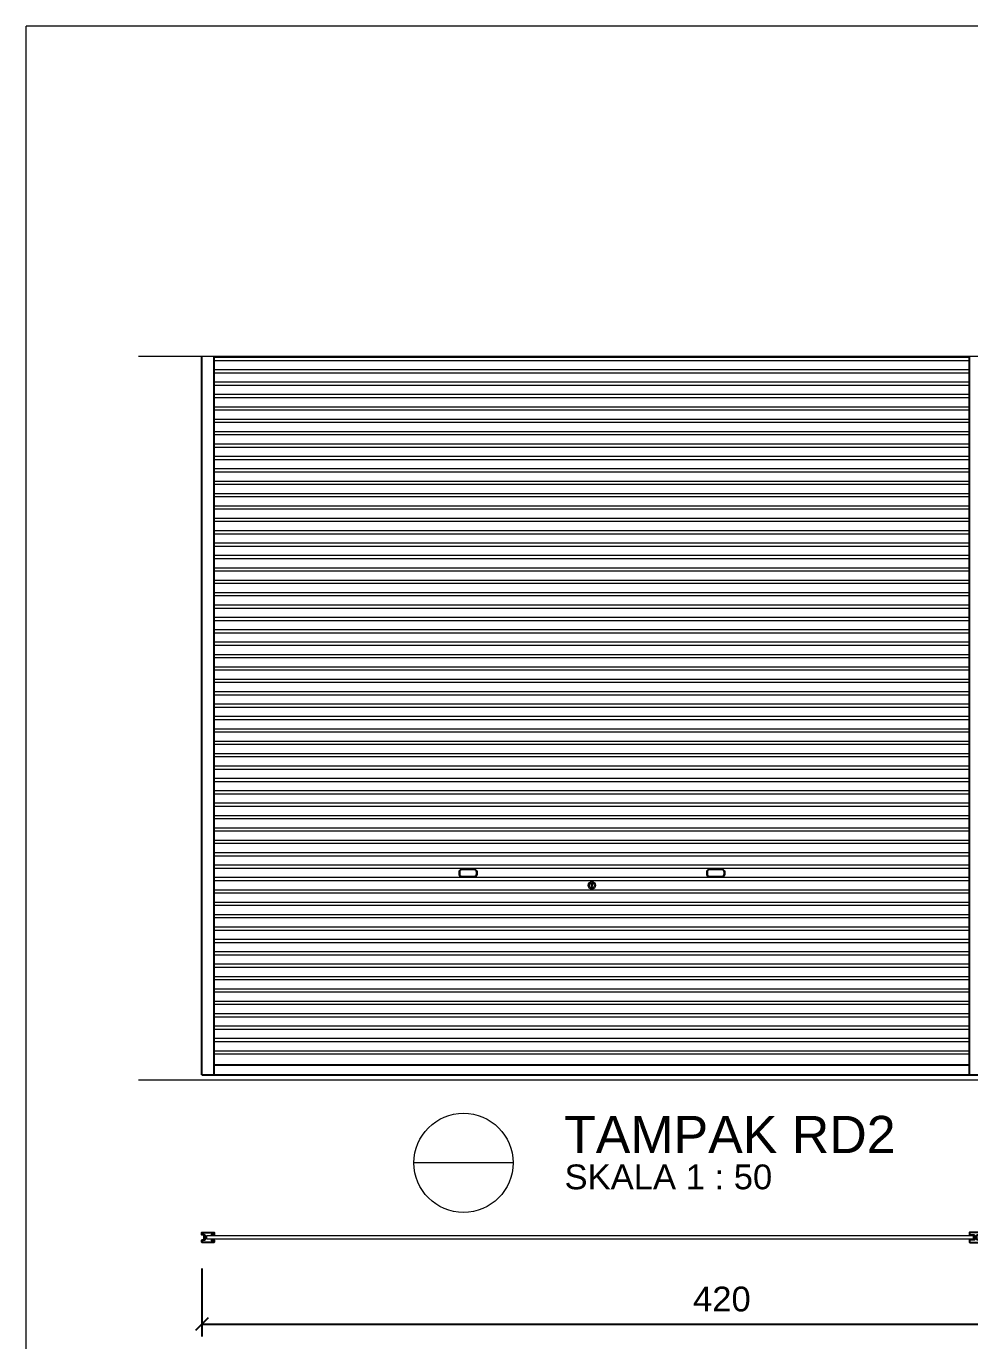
# Model space of a CAD drawing. Header units: millimetres. Extents: x -108 to 351, y -17 to 192.
# Drawn here: x 310.35 to 317.97, y 37.87 to 48.49 of the extents above; entities that cross this region are included whole.
import ezdxf
from ezdxf.enums import TextEntityAlignment as Align

# ---------------------------------------------------------------- set-up
doc = ezdxf.new("R2010")
doc.units = ezdxf.units.MM
doc.layers.get('defpoints').update_dxf_attribs({"color": 1})
for name, color, linetype, lineweight in [('ars', 11, 'Continuous', 0), ('lan', 7, 'Continuous', 15), ('NOT', 7, 'Continuous', 20), ('tem', 5, 'Continuous', 20), ('u', 6, 'Continuous', 20)]:
    doc.layers.add(name, color=color, linetype=linetype, lineweight=lineweight)
doc.layers.add('Kusen', color=30, linetype='Continuous')
doc.styles.get("Standard").update_dxf_attribs({"font": 'arial.ttf'})
doc.dimstyles.new('SK-50', dxfattribs={"dimscale": 0, "dimtxt": 0.2, "dimasz": 0.1, "dimexe": 0.1, "dimexo": 0, "dimgap": 0.1, "dimtad": 1, "dimdec": 0, "dimlfac": 50, "dimzin": 0, "dimdsep": 46, "dimtxsty": 'Standard', "dimblk": 'OBLIQUE', "dimcen": 0.09, "dimclrd": 256, "dimclre": 256, "dimclrt": 256, "dimadec": 0, "dimazin": 0, "dimtfac": 1, "dimtdec": 0, "dimtofl": 0, "dimtmove": 0, "dimatfit": 3, "dimldrblk": 'OBLIQUE', "dimfxl": 0, "dimtolj": 1, "dimtzin": 0, "dimarcsym": 0})

# ---------------------------------------------------------------- blocks, each defined once
blk = doc.blocks.new('_Oblique')
at = {"color": 0, "linetype": 'ByBlock', "lineweight": -2}
blk.add_line((-0.5, -0.5), (0.5, 0.5), dxfattribs=at)
blk = doc.blocks.new('*D339')
at = {"layer": 'defpoints', "color": 0, "transparency": 16777216}
for p in [(311.772, 38.455), (320.172, 38.455), (320.172, 38.005)]:
    blk.add_point(p, dxfattribs=at)
at = {"layer": 'u', "lineweight": -2, "transparency": 16777216}
for p, q in [((311.772, 38.455), (311.772, 37.905)), ((320.172, 38.455), (320.172, 37.905)), ((311.772, 38.005), (320.172, 38.005))]:
    blk.add_line(p, q, dxfattribs=at)
at = {"layer": 'u', "lineweight": -2, "transparency": 16777216, "xscale": 0.1, "yscale": 0.1, "zscale": 0.1, "rotation": 180}
blk.add_blockref('_Oblique', (311.772, 38.005), dxfattribs=at)
at = {"layer": 'u', "lineweight": -2, "transparency": 16777216, "xscale": 0.1, "yscale": 0.1, "zscale": 0.1}
blk.add_blockref('_Oblique', (320.172, 38.005), dxfattribs=at)
at = {"layer": 'u', "transparency": 16777216, "insert": (315.972, 38.207), "char_height": 0.2, "attachment_point": 5}
blk.add_mtext('\\A1;420', dxfattribs=at)
blk = doc.blocks.new('Ndtpd')
blk.add_line((0.747, 0), (-0.747, 0))
blk.add_circle((0, 0), 0.747)
at = {"flags": 4}
for tag, height, p in [('NO', 0.5, (0, 0.148)), ('NOLBR', 0.3, (0, -0.398))]:
    blk.add_attdef(tag, text='', height=height, dxfattribs=at).set_placement(p, align=Align.CENTER)
for tag, p, height in [('NDTPD', (1.516, 0.148), 0.5), ('SKALA', (1.523, -0.398), 0.3)]:
    blk.add_attdef(tag, p, '', height=height, dxfattribs=at)

msp = doc.modelspace()

# ---------------------------------------------------------------- linework, layer by layer
at = {"layer": 'ars'}
for p, q in [((317.97201, 45.81074), (311.87201, 45.81074)), ((317.97201, 45.78508), (311.87201, 45.78508)), ((317.97201, 45.71074), (311.87201, 45.71074)), ((317.97201, 45.68508), (311.87201, 45.68508)), ((317.97201, 45.61074), (311.87201, 45.61074)), ((317.97201, 45.58508), (311.87201, 45.58508)), ((317.97201, 45.51074), (311.87201, 45.51074)), ((317.97201, 45.48508), (311.87201, 45.48508)), ((317.97201, 45.41074), (311.87201, 45.41074)), ((317.97201, 45.38508), (311.87201, 45.38508)), ((317.97201, 45.31074), (311.87201, 45.31074)), ((317.97201, 45.28508), (311.87201, 45.28508)), ((317.97201, 45.21074), (311.87201, 45.21074)), ((317.97201, 45.18508), (311.87201, 45.18508)), ((317.97201, 45.11074), (311.87201, 45.11074)), ((317.97201, 45.08508), (311.87201, 45.08508)), ((317.97201, 45.01074), (311.87201, 45.01074)), ((317.97201, 44.98508), (311.87201, 44.98508)), ((317.97201, 44.91074), (311.87201, 44.91074)), ((317.97201, 44.88508), (311.87201, 44.88508)), ((317.97201, 44.81074), (311.87201, 44.81074)), ((317.97201, 44.78508), (311.87201, 44.78508)), ((317.97201, 44.71074), (311.87201, 44.71074)), ((317.97201, 44.68508), (311.87201, 44.68508)), ((317.97201, 44.61074), (311.87201, 44.61074)), ((317.97201, 44.58508), (311.87201, 44.58508)), ((317.97201, 44.51074), (311.87201, 44.51074)), ((317.97201, 44.48508), (311.87201, 44.48508)), ((317.97201, 44.41074), (311.87201, 44.41074)), ((317.97201, 44.38508), (311.87201, 44.38508)), ((317.97201, 44.31074), (311.87201, 44.31074)), ((317.97201, 44.28508), (311.87201, 44.28508)), ((317.97201, 44.21074), (311.87201, 44.21074)), ((317.97201, 44.18508), (311.87201, 44.18508)), ((317.97201, 44.11074), (311.87201, 44.11074)), ((317.97201, 44.08508), (311.87201, 44.08508)), ((317.97201, 44.01074), (311.87201, 44.01074)), ((317.97201, 43.98508), (311.87201, 43.98508)), ((317.97201, 43.91074), (311.87201, 43.91074)), ((317.97201, 43.88508), (311.87201, 43.88508)), ((317.97201, 43.81074), (311.87201, 43.81074)), ((317.97201, 43.78508), (311.87201, 43.78508)), ((317.97201, 43.71074), (311.87201, 43.71074)), ((317.97201, 43.68508), (311.87201, 43.68508)), ((317.97201, 43.61074), (311.87201, 43.61074)), ((317.97201, 43.58508), (311.87201, 43.58508)), ((317.97201, 43.51074), (311.87201, 43.51074)), ((317.97201, 43.48508), (311.87201, 43.48508)), ((317.97201, 43.41074), (311.87201, 43.41074)), ((317.97201, 43.38508), (311.87201, 43.38508)), ((317.97201, 43.31074), (311.87201, 43.31074)), ((317.97201, 43.28508), (311.87201, 43.28508)), ((317.97201, 43.21074), (311.87201, 43.21074)), ((317.97201, 43.18508), (311.87201, 43.18508)), ((317.97201, 43.11074), (311.87201, 43.11074)), ((317.97201, 43.08508), (311.87201, 43.08508)), ((317.97201, 43.01074), (311.87201, 43.01074)), ((317.97201, 42.98508), (311.87201, 42.98508)), ((317.97201, 42.91074), (311.87201, 42.91074)), ((317.97201, 42.88508), (311.87201, 42.88508)), ((317.97201, 42.81074), (311.87201, 42.81074)), ((317.97201, 42.78508), (311.87201, 42.78508)), ((317.97201, 42.71074), (311.87201, 42.71074)), ((317.97201, 42.68508), (311.87201, 42.68508)), ((317.97201, 42.61074), (311.87201, 42.61074)), ((317.97201, 42.58508), (311.87201, 42.58508)), ((317.97201, 42.51074), (311.87201, 42.51074)), ((317.97201, 42.48508), (311.87201, 42.48508)), ((317.97201, 42.41074), (311.87201, 42.41074)), ((317.97201, 42.38508), (311.87201, 42.38508)), ((317.97201, 42.31074), (311.87201, 42.31074)), ((317.97201, 42.28508), (311.87201, 42.28508)), ((317.97201, 42.21074), (311.87201, 42.21074)), ((317.97201, 42.18508), (311.87201, 42.18508)), ((317.97201, 42.11074), (311.87201, 42.11074)), ((317.97201, 42.08508), (311.87201, 42.08508)), ((317.97201, 42.01074), (311.87201, 42.01074)), ((317.97201, 41.98508), (311.87201, 41.98508)), ((317.97201, 41.91074), (311.87201, 41.91074)), ((317.97201, 41.88508), (311.87201, 41.88508)), ((317.97201, 41.81074), (311.87201, 41.81074)), ((317.97201, 41.78508), (311.87201, 41.78508)), ((317.97201, 41.71074), (311.87201, 41.71074)), ((317.97201, 41.68508), (311.87201, 41.68508)), ((317.97201, 41.61074), (311.87201, 41.61074)), ((317.97201, 41.58508), (311.87201, 41.58508)), ((317.97201, 41.51074), (311.87201, 41.51074)), ((317.97201, 41.48508), (311.87201, 41.48508)), ((317.97201, 41.41074), (311.87201, 41.41074)), ((317.97201, 41.38508), (311.87201, 41.38508)), ((317.97201, 41.31074), (311.87201, 41.31074)), ((317.97201, 41.28508), (311.87201, 41.28508)), ((317.97201, 41.21074), (311.87201, 41.21074)), ((317.97201, 41.18508), (311.87201, 41.18508)), ((317.97201, 41.11074), (311.87201, 41.11074)), ((317.97201, 41.08508), (311.87201, 41.08508)), ((317.97201, 41.01074), (311.87201, 41.01074)), ((317.97201, 40.98508), (311.87201, 40.98508)), ((317.97201, 40.91074), (311.87201, 40.91074)), ((317.97201, 40.88508), (311.87201, 40.88508)), ((317.97201, 40.81074), (311.87201, 40.81074)), ((317.97201, 40.78508), (311.87201, 40.78508)), ((317.97201, 40.71074), (311.87201, 40.71074)), ((317.97201, 40.68508), (311.87201, 40.68508)), ((317.97201, 40.61074), (311.87201, 40.61074)), ((317.97201, 40.58508), (311.87201, 40.58508)), ((317.97201, 40.51074), (311.87201, 40.51074)), ((317.97201, 40.48508), (311.87201, 40.48508)), ((317.97201, 40.41074), (311.87201, 40.41074)), ((317.97201, 40.38508), (311.87201, 40.38508)), ((317.97201, 40.31074), (311.87201, 40.31074)), ((317.97201, 40.28508), (311.87201, 40.28508)), ((317.97201, 40.21074), (311.87201, 40.21074)), ((317.97201, 40.18508), (311.87201, 40.18508))]:
    msp.add_line(p, q, dxfattribs=at)
for points in [[(314.91701, 41.55791), (314.91701, 41.53791), (314.92701, 41.53791), (314.92701, 41.55791)], [(318.00201, 38.69035), (311.81201, 38.69035), (311.81201, 38.72035), (318.00201, 38.72035)]]:
    msp.add_lwpolyline(points, close=True, dxfattribs=at)
for radius in [0.03, 0.02]:
    msp.add_circle((314.92201, 41.54791), radius, dxfattribs=at)
at = {"layer": 'Kusen'}
for p, q in [((311.77201, 40.01791), (311.77201, 45.81791)), ((311.87201, 40.01791), (311.87201, 45.81791)), ((317.97201, 40.01791), (317.97201, 45.81791)), ((311.77201, 40.01791), (320.17201, 40.01791)), ((311.87201, 40.09791), (317.97201, 40.09791))]:
    msp.add_line(p, q, dxfattribs=at)
for points in [[(313.87201, 41.61791), (313.97201, 41.61791, 0.41421356), (313.99201, 41.63791), (313.99201, 41.65791, 0.41421356), (313.97201, 41.67791), (313.87201, 41.67791, 0.41421356), (313.85201, 41.65791), (313.85201, 41.63791, 0.41421356)], [(313.97201, 41.61791), (313.87201, 41.61791, -0.41421356), (313.85201, 41.63791), (313.85201, 41.65791, -0.41421356), (313.87201, 41.67791), (313.97201, 41.67791, -0.41421356), (313.99201, 41.65791), (313.99201, 41.63791, -0.41421356)], [(315.87201, 41.61791), (315.97201, 41.61791, 0.41421356), (315.99201, 41.63791), (315.99201, 41.65791, 0.41421356), (315.97201, 41.67791), (315.87201, 41.67791, 0.41421356), (315.85201, 41.65791), (315.85201, 41.63791, 0.41421356)], [(315.97201, 41.61791), (315.87201, 41.61791, -0.41421356), (315.85201, 41.63791), (315.85201, 41.65791, -0.41421356), (315.87201, 41.67791), (315.97201, 41.67791, -0.41421356), (315.99201, 41.65791), (315.99201, 41.63791, -0.41421356)], [(311.85501, 38.73135), (311.85501, 38.72835), (311.86901, 38.72835), (311.86901, 38.74235), (311.77501, 38.74235), (311.77501, 38.72835), (311.78901, 38.72835, -0.41421356), (311.79501, 38.72235), (311.79501, 38.68835, -0.41421356), (311.78901, 38.68235), (311.77501, 38.68235), (311.77501, 38.66835), (311.86901, 38.66835), (311.86901, 38.68235), (311.85501, 38.68235), (311.85501, 38.67935), (311.85201, 38.67935), (311.85201, 38.68335, -0.41421356), (311.85401, 38.68535), (311.86901, 38.68535, -0.41421356), (311.87201, 38.68235), (311.87201, 38.66835, -0.41421356), (311.86901, 38.66535), (311.77501, 38.66535, -0.41421356), (311.77201, 38.66835), (311.77201, 38.68235, -0.41421356), (311.77501, 38.68535), (311.78901, 38.68535, 0.41421356), (311.79201, 38.68835), (311.79201, 38.72235, 0.41421356), (311.78901, 38.72535), (311.77501, 38.72535, -0.41421356), (311.77201, 38.72835), (311.77201, 38.74235, -0.41421356), (311.77501, 38.74535), (311.86901, 38.74535, -0.41421356), (311.87201, 38.74235), (311.87201, 38.72835, -0.41421356), (311.86901, 38.72535), (311.85401, 38.72535, -0.41421356), (311.85201, 38.72735), (311.85201, 38.73135)], [(318.07201, 38.74235, 0.41421356), (318.06901, 38.74535), (317.97501, 38.74535, 0.41421356), (317.97201, 38.74235), (317.97201, 38.72835, 0.41421356), (317.97501, 38.72535), (318.00901, 38.72535, -0.41421356), (318.01201, 38.72235), (318.01201, 38.68835, -0.41421356), (318.00901, 38.68535), (317.97501, 38.68535, 0.41421356), (317.97201, 38.68235), (317.97201, 38.66835, 0.41421356), (317.97501, 38.66535), (318.06901, 38.66535, 0.41421356), (318.07201, 38.66835), (318.07201, 38.68235, 0.41421356), (318.06901, 38.68535), (318.03501, 38.68535, -0.41421356), (318.03201, 38.68835), (318.03201, 38.72235, -0.41421356), (318.03501, 38.72535), (318.06901, 38.72535, 0.41421356), (318.07201, 38.72835)]]:
    msp.add_lwpolyline(points, format="xyb", close=True, dxfattribs=at)
at = {"layer": 'lan'}
for p, q in [((310.35435, 28.48506), (310.35435, 48.48506)), ((324.85435, 48.48506), (310.35435, 48.48506)), ((311.26175, 39.97791), (320.77201, 39.97791))]:
    msp.add_line(p, q, dxfattribs=at)
at = {"layer": 'tem'}
msp.add_line((320.77201, 45.81791), (311.26175, 45.81791), dxfattribs=at)

# ---------------------------------------------------------------- block references
at = {"layer": 'NOT'}
ref = msp.add_blockref('Ndtpd', (313.88548, 39.3078), dxfattribs=dict(at, xscale=0.5354752342704153, yscale=0.5354752342704153, zscale=0.5354752342704153))
ref.add_attrib('NDTPD', 'TAMPAK RD2', (314.69727, 39.38682), dxfattribs={"layer": '0', "height": 0.3, "flags": 4})
ref.add_attrib('SKALA', 'SKALA 1 : 50', (314.70114, 39.09449), dxfattribs={"layer": '0', "height": 0.2, "flags": 4})

# ---------------------------------------------------------------- dimensions: what is measured, and where the dimension line sits
at = {"layer": 'u'}
dim = msp.add_linear_dim(base=(320.17201, 38.00535), p1=(311.77201, 38.45535), p2=(320.17201, 38.45535), dimstyle='SK-50', override={"dimscale": 1, "dimtxt": 0.2}, dxfattribs=at)
dim.commit()
dim.dimension.update_dxf_attribs({"geometry": '*D339', "text_midpoint": (315.97201, 38.00535), "dimtype": 160})

doc.saveas('drawing.dxf')
